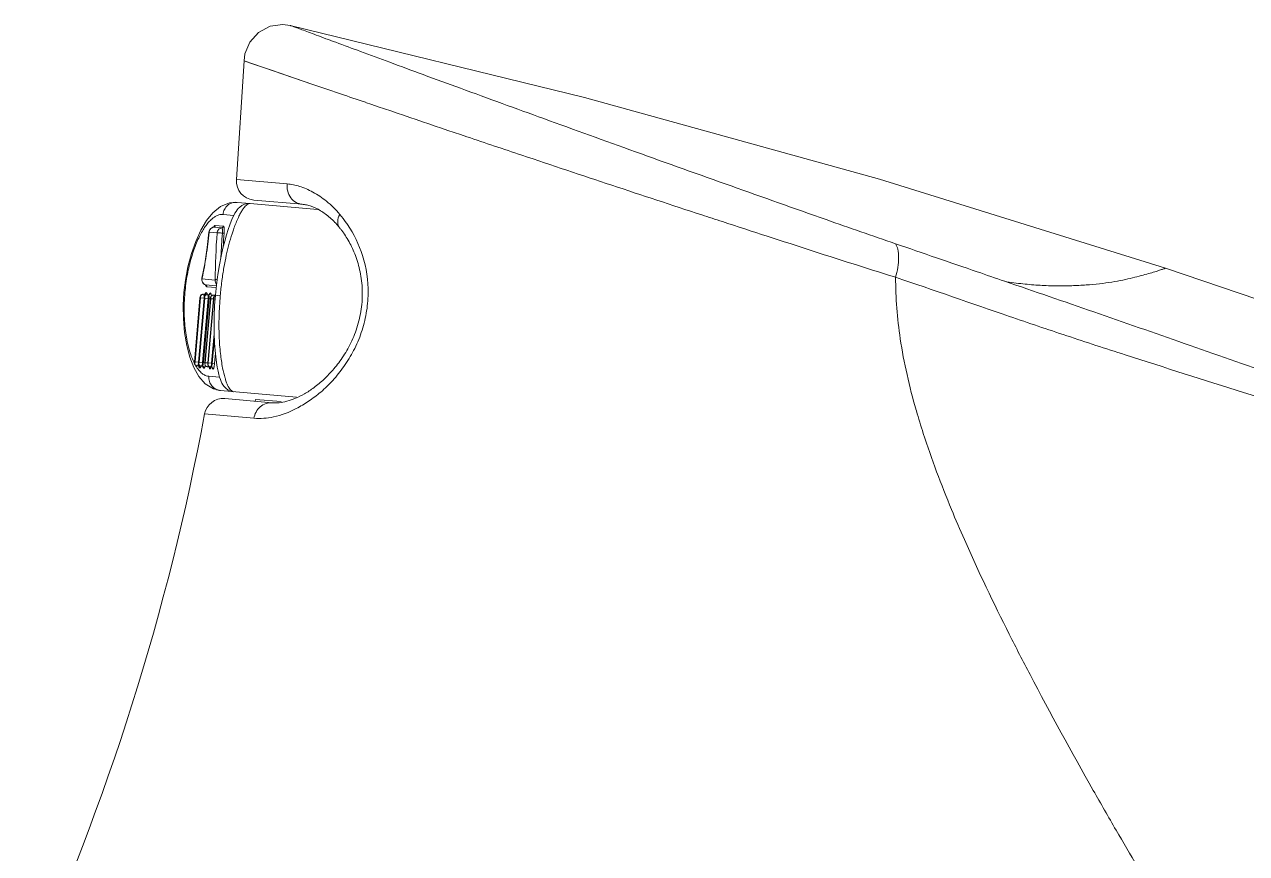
# Model space of a CAD drawing. Header units: millimetres. Extents: x 21205 to 22591, y -3891 to -2911.
# Drawn here: x 21775.7 to 21840.5, y -3169.9 to -3126 of the extents above; entities that cross this region are included whole.
import ezdxf

# ---------------------------------------------------------------- set-up
doc = ezdxf.new("R2010")
doc.units = ezdxf.units.MM
doc.header["$LTSCALE"] = 0.1
doc.layers.get('0').update_dxf_attribs({"lineweight": 13})

msp = doc.modelspace()

# ---------------------------------------------------------------- linework, layer by layer
at = {"color": 7, "linetype": 'Continuous'}
for p, q in [((21787.372, -3127.932), (21786.974, -3134.217)), ((21787.372, -3127.932), (21790.963, -3129.164)), ((21790.963, -3129.164), (21792.068, -3129.542)), ((21789.653, -3134.449), (21786.974, -3134.217)), ((21787.696, -3135.485), (21787.004, -3135.424)), ((21787.705, -3135.486), (21787.698, -3135.485)), ((21791.255, -3135.796), (21787.698, -3135.485)), ((21790.453, -3135.525), (21787.883, -3135.3)), ((21786.83, -3136.112), (21786.262, -3136.062)), ((21785.767, -3136.731), (21785.762, -3136.731)), ((21785.762, -3136.731), (21785.762, -3136.731)), ((21786.193, -3136.768), (21785.767, -3136.731)), ((21785.848, -3136.641), (21786.274, -3136.678)), ((21785.526, -3137.001), (21785.516, -3136.997)), ((21785.948, -3137.038), (21785.526, -3137.001)), ((21786.53, -3136.857), (21786.441, -3137.142)), ((21785.137, -3139.438), (21785.143, -3139.477)), ((21785.143, -3139.477), (21785.847, -3139.539)), ((21785.327, -3139.784), (21785.327, -3139.784)), ((21785.327, -3139.784), (21785.333, -3139.786)), ((21785.333, -3139.786), (21785.905, -3139.836)), ((21785.895, -3139.932), (21785.396, -3139.888)), ((21784.24, -3140.202), (21784.187, -3140.197)), ((21785.039, -3140.472), (21784.742, -3143.859)), ((21785.045, -3140.473), (21784.748, -3143.86)), ((21784.778, -3143.862), (21785.075, -3140.475)), ((21785.257, -3140.491), (21784.961, -3143.878)), ((21785.262, -3140.492), (21784.966, -3143.879)), ((21784.992, -3143.881), (21785.289, -3140.494)), ((21785.045, -3140.473), (21785.039, -3140.472)), ((21785.256, -3140.491), (21785.075, -3140.475)), ((21785.471, -3140.51), (21785.175, -3143.897)), ((21785.221, -3140.287), (21785.269, -3140.292)), ((21785.222, -3143.901), (21785.518, -3140.514)), ((21785.262, -3140.492), (21785.257, -3140.491)), ((21785.591, -3140.52), (21785.289, -3140.494)), ((21785.588, -3140.52), (21785.291, -3143.907)), ((21785.591, -3140.52), (21785.295, -3143.908)), ((21785.316, -3143.909), (21785.612, -3140.522)), ((21785.437, -3140.306), (21785.486, -3140.31)), ((21785.748, -3140.534), (21785.451, -3143.921)), ((21785.75, -3140.534), (21785.454, -3143.921)), ((21785.472, -3143.923), (21785.769, -3140.536)), ((21785.75, -3140.534), (21785.612, -3140.522)), ((21785.765, -3140.335), (21785.813, -3140.339)), ((21785.838, -3140.542), (21785.769, -3140.536)), ((21785.851, -3140.333), (21785.813, -3140.339)), ((21786.112, -3140.365), (21785.853, -3140.343)), ((21785.794, -3142.38), (21785.657, -3143.939)), ((21785.686, -3143.942), (21785.802, -3142.61)), ((21784.742, -3143.859), (21784.748, -3143.86)), ((21784.778, -3143.862), (21784.96, -3143.878)), ((21784.961, -3143.878), (21784.966, -3143.879)), ((21784.992, -3143.881), (21785.295, -3143.908)), ((21785.316, -3143.909), (21785.454, -3143.921)), ((21785.472, -3143.923), (21785.809, -3143.953)), ((21785.857, -3143.409), (21785.809, -3143.953)), ((21784.889, -3144.073), (21784.938, -3144.077)), ((21784.907, -3144.064), (21784.91, -3144.061)), ((21785.106, -3144.092), (21785.154, -3144.096)), ((21785.123, -3144.083), (21785.126, -3144.079)), ((21785.434, -3144.12), (21785.482, -3144.125)), ((21785.593, -3144.134), (21785.64, -3144.139)), ((21785.513, -3144.629), (21786.08, -3144.679)), ((21786.132, -3145.386), (21790.147, -3145.737)), ((21788.861, -3146.026), (21786.352, -3145.807)), ((21786.826, -3145.447), (21786.833, -3145.447)), ((21787.974, -3145.848), (21787.965, -3145.948)), ((21789.33, -3145.967), (21787.974, -3145.848)), ((21822.961, -3146.411), (21822.974, -3146.456)), ((21822.963, -3146.41), (21822.974, -3146.456)), ((21785.281, -3146.62), (21787.894, -3146.849))]:
    msp.add_line(p, q, dxfattribs=at)
for points in [[(21789.819, -3126.061), (21789.422, -3126.011), (21788.757, -3126.107), (21788.143, -3126.431), (21787.678, -3126.945), (21787.421, -3127.561), (21787.372, -3127.932)], [(21836.171, -3138.902), (21821.02, -3134.196), (21805.402, -3129.867), (21789.82, -3126.061)], [(21787.372, -3127.932), (21787.719, -3128.053), (21788.768, -3128.414), (21791.015, -3129.182)], [(21787.004, -3135.424), (21786.599, -3135.453), (21786.132, -3135.646), (21785.725, -3135.974), (21785.384, -3136.39), (21785.079, -3136.897), (21784.813, -3137.486), (21784.586, -3138.135), (21784.402, -3138.827), (21784.266, -3139.541), (21784.187, -3140.197)], [(21787.698, -3135.485), (21787.577, -3135.486), (21787.397, -3135.526), (21787.25, -3135.597), (21787.145, -3135.675), (21787.068, -3135.75), (21787.005, -3135.827), (21786.947, -3135.908), (21786.89, -3136.002), (21786.829, -3136.114), (21786.763, -3136.251), (21786.692, -3136.417), (21786.615, -3136.617), (21786.53, -3136.857)], [(21785.789, -3136.721), (21785.791, -3136.718), (21785.777, -3136.727), (21785.762, -3136.731)], [(21785.516, -3136.997), (21785.42, -3137.818), (21785.288, -3138.674), (21785.137, -3139.438)], [(21786.441, -3137.142), (21786.348, -3137.471), (21786.254, -3137.846), (21786.16, -3138.267), (21786.069, -3138.735), (21785.984, -3139.249), (21785.908, -3139.805), (21785.853, -3140.343)], [(21951.01, -3178.38), (21848.92, -3143.227), (21836.171, -3138.902)], [(21785.327, -3139.784), (21785.342, -3139.793), (21785.35, -3139.8)], [(21784.187, -3140.197), (21784.151, -3140.862), (21784.161, -3141.591), (21784.224, -3142.308), (21784.336, -3142.989), (21784.497, -3143.616), (21784.71, -3144.165), (21784.974, -3144.63), (21785.321, -3145.022), (21785.75, -3145.291), (21786.132, -3145.386)], [(21785.221, -3140.287), (21785.212, -3140.287), (21785.155, -3140.296), (21785.106, -3140.324), (21785.071, -3140.366), (21785.05, -3140.414), (21785.039, -3140.464), (21785.039, -3140.472)], [(21785.437, -3140.306), (21785.427, -3140.306), (21785.371, -3140.315), (21785.324, -3140.343), (21785.29, -3140.383), (21785.269, -3140.429), (21785.258, -3140.479), (21785.257, -3140.491)], [(21785.32, -3140.276), (21785.319, -3140.276), (21785.302, -3140.287), (21785.269, -3140.292)], [(21785.542, -3140.292), (21785.542, -3140.292), (21785.527, -3140.303), (21785.493, -3140.311), (21785.486, -3140.311)], [(21785.765, -3140.335), (21785.754, -3140.334), (21785.699, -3140.344), (21785.655, -3140.369), (21785.622, -3140.406), (21785.602, -3140.448), (21785.59, -3140.497), (21785.588, -3140.52)], [(21785.783, -3140.418), (21785.762, -3140.459), (21785.751, -3140.508), (21785.748, -3140.534)], [(21785.851, -3140.362), (21785.815, -3140.382), (21785.783, -3140.418)], [(21785.853, -3140.343), (21785.814, -3140.878), (21785.792, -3141.439), (21785.786, -3141.961), (21785.795, -3142.438), (21785.814, -3142.87), (21785.842, -3143.255), (21785.876, -3143.595), (21785.915, -3143.891), (21785.956, -3144.143), (21785.997, -3144.354), (21786.039, -3144.531), (21786.08, -3144.677), (21786.12, -3144.798), (21786.16, -3144.901), (21786.203, -3144.992), (21786.254, -3145.079), (21786.317, -3145.167), (21786.408, -3145.262), (21786.539, -3145.356), (21786.708, -3145.425), (21786.826, -3145.447)], [(21784.742, -3143.859), (21784.742, -3143.865), (21784.743, -3143.917), (21784.755, -3143.968), (21784.783, -3144.016), (21784.826, -3144.052), (21784.88, -3144.072), (21784.889, -3144.073)], [(21784.961, -3143.878), (21784.96, -3143.888), (21784.961, -3143.94), (21784.974, -3143.989), (21785, -3144.036), (21785.042, -3144.071), (21785.096, -3144.091), (21785.106, -3144.092)], [(21785.291, -3143.907), (21785.29, -3143.929), (21785.293, -3143.98), (21785.305, -3144.025), (21785.331, -3144.067), (21785.37, -3144.1), (21785.422, -3144.119), (21785.434, -3144.12)], [(21785.451, -3143.921), (21785.45, -3143.945), (21785.452, -3143.995), (21785.465, -3144.04), (21785.491, -3144.082), (21785.53, -3144.114), (21785.581, -3144.133), (21785.592, -3144.134)], [(21784.938, -3144.077), (21784.97, -3144.088), (21784.983, -3144.098)], [(21785.154, -3144.096), (21785.189, -3144.108), (21785.205, -3144.122), (21785.207, -3144.125)], [(21785.482, -3144.125), (21785.487, -3144.125), (21785.523, -3144.139), (21785.541, -3144.157), (21785.544, -3144.162)], [(21785.64, -3144.139), (21785.68, -3144.152), (21785.701, -3144.171), (21785.706, -3144.179)]]:
    msp.add_lwpolyline(points, dxfattribs=at)
for centre, radius, start, end in [((22367.32, -1445.389), 1779.688, 251.200287, 251.383133), ((21787.97, -3134.304), 1, 175, 265), ((21787.503, -3140.228), 6.462, 35.22788, 40.15347), ((21785.814, -3137.027), 0.3, 100.02073, 174.32352), ((21785.816, -3137.004), 0.277, 99.99057, 100.96718), ((21786.181, -3136.897), 0.442, 156.7097, 157.52649), ((21786.167, -3136.892), 0.427, 155.5093, 156.59982), ((21795.066, -3139.754), 8.746, 160.20376, 160.62106), ((21787.757, -3140.042), 6.147, 34.06811, 35.17983), ((22105.148, -2318.298), 866.906, 250.67073, 250.92699), ((21819.562, -3139.652), 33.716, 175.55386, 179.80794), ((21819.035, -3139.626), 32.911, 175.51025, 177.69839), ((21818.961, -3139.62), 32.744, 175.50386, 176.78602), ((21795.916, -3140.049), 9.646, 160.7614, 162.13369), ((21795.26, -3139.823), 8.952, 160.61989, 160.74133), ((21785.43, -3139.503), 0.3, 167.50949, 249.88059), ((21769.039, -3135.931), 16.49, 347.58126, 347.70959), ((21785.427, -3139.528), 0.275, 248.70097, 249.92525), ((21785.788, -3139.679), 0.469, 192.96446, 193.44486), ((21785.762, -3139.685), 0.442, 193.44015, 194.39945), ((21785.716, -3139.696), 0.395, 194.55942, 196.06204), ((21804.38, -3141.962), 18.336, 172.59418, 175.00322), ((21803.781, -3141.891), 17.733, 172.42899, 172.57304), ((21787.195, -3142.668), 2.761, 205.63963, 205.99802), ((21787.087, -3142.721), 2.64, 205.98695, 207.46257), ((21786.685, -3142.945), 2.18, 210.65201, 212.38938), ((21786.614, -3142.991), 2.095, 212.39241, 213.1219), ((21785.474, -3144.22), 0.0957, 61.28298, 85.00519), ((21785.058, -3143.981), 0.589, 343.73861, 344.4025), ((21786.264, -3146.803), 1, 85, 169.46978), ((21786.848, -3145.288), 0.16, 262.60718, 264.88197), ((21657.471, -3122.862), 130, 335.4762, 349.46978)]:
    msp.add_arc(centre, radius, start, end, dxfattribs=at)
for points, knots in [([(21818.205, -3136.338), (21816.522, -3135.748), (21813.152, -3134.556), (21808.165, -3132.774), (21803.389, -3131.049), (21799.645, -3129.686), (21796.927, -3128.69), (21795.163, -3128.04), (21793.618, -3127.47), (21792.32, -3126.99), (21791.399, -3126.647), (21790.804, -3126.426), (21790.456, -3126.297), (21790.203, -3126.202), (21789.974, -3126.12), (21789.921, -3126.096), (21789.806, -3126.058), (21789.819, -3126.061)], [0, 0, 0, 0, 0.177168, 0.355305, 0.526215, 0.681817, 0.751263, 0.813822, 0.868674, 0.914829, 0.951462, 0.966095, 0.97821, 0.987737, 0.994581, 0.998663, 1, 1, 1, 1]), ([(21792.068, -3129.542), (21792.204, -3129.589), (21792.781, -3129.785), (21793.357, -3129.982), (21793.796, -3130.131)], [0, 0, 0, 0, 0.237612, 1, 1, 1, 1]), ([(21799.176, -3131.953), (21800.145, -3132.279), (21804.287, -3133.671), (21808.434, -3135.046), (21811.615, -3136.088)], [0, 0, 0, 0, 0.234036, 1, 1, 1, 1]), ([(21790.453, -3135.525), (21790.342, -3135.515), (21790.108, -3135.443), (21789.826, -3135.189), (21789.662, -3134.836), (21789.642, -3134.575), (21789.653, -3134.451)], [0, 0, 0, 0, 0.227122, 0.48123, 0.747197, 1, 1, 1, 1]), ([(21792.442, -3136.061), (21792.233, -3135.805), (21791.786, -3135.367), (21791.06, -3134.872), (21790.349, -3134.566), (21789.876, -3134.47), (21789.653, -3134.447)], [0, 0, 0, 0, 0.300421, 0.564677, 0.796045, 1, 1, 1, 1]), ([(21787.004, -3135.424), (21786.915, -3135.417), (21786.732, -3135.438), (21786.492, -3135.574), (21786.321, -3135.792), (21786.27, -3135.971), (21786.262, -3136.062)], [0, 0, 0, 0, 0.247264, 0.496174, 0.74733, 1, 1, 1, 1]), ([(21786.836, -3136.792), (21786.907, -3136.598), (21787.014, -3136.328), (21787.174, -3136.008), (21787.281, -3135.829), (21787.38, -3135.691), (21787.473, -3135.591), (21787.558, -3135.525), (21787.615, -3135.499), (21787.641, -3135.492)], [0, 0, 0, 0, 0.396604, 0.554742, 0.687029, 0.795076, 0.881146, 0.948201, 1, 1, 1, 1]), ([(21787.641, -3135.492), (21787.647, -3135.49), (21787.668, -3135.486), (21787.689, -3135.484), (21787.705, -3135.486)], [0, 0, 0, 0, 0.269045, 1, 1, 1, 1]), ([(21790.453, -3135.525), (21790.492, -3135.529), (21790.568, -3135.538), (21790.725, -3135.566), (21791.005, -3135.644), (21791.34, -3135.802), (21791.676, -3136.026), (21791.93, -3136.231), (21792.141, -3136.434), (21792.308, -3136.617), (21792.393, -3136.718), (21792.433, -3136.768)], [0, 0, 0, 0, 0.0625, 0.125, 0.25, 0.5, 0.625, 0.75, 0.875, 0.9375, 1, 1, 1, 1]), ([(21786.262, -3136.062), (21786.186, -3136.056), (21786.062, -3136.072), (21785.899, -3136.138), (21785.763, -3136.224), (21785.617, -3136.343), (21785.465, -3136.502), (21785.312, -3136.706), (21785.155, -3136.951), (21785, -3137.241), (21784.851, -3137.574), (21784.711, -3137.946), (21784.534, -3138.5), (21784.354, -3139.253), (21784.269, -3139.879), (21784.24, -3140.202)], [0, 0, 0, 0, 0.046796, 0.074875, 0.107565, 0.145498, 0.189988, 0.242159, 0.30168, 0.368875, 0.44374, 0.525393, 0.612841, 0.801093, 1, 1, 1, 1]), ([(21792.433, -3136.768), (21792.4, -3136.726), (21792.346, -3136.624), (21792.314, -3136.375), (21792.379, -3136.181), (21792.442, -3136.061)], [0, 0, 0, 0, 0.215069, 0.453367, 1, 1, 1, 1]), ([(21785.526, -3137.001), (21785.53, -3136.953), (21785.562, -3136.857), (21785.635, -3136.787), (21785.677, -3136.763)], [0, 0, 0, 0, 0.50351, 1, 1, 1, 1]), ([(21785.779, -3136.715), (21785.784, -3136.703), (21785.794, -3136.684), (21785.814, -3136.655), (21785.835, -3136.64), (21785.848, -3136.641)], [0, 0, 0, 0, 0.352155, 0.632584, 1, 1, 1, 1]), ([(21785.807, -3136.714), (21785.818, -3136.706), (21785.838, -3136.684), (21785.847, -3136.655), (21785.848, -3136.641)], [0, 0, 0, 0, 0.497196, 1, 1, 1, 1]), ([(21785.948, -3137.038), (21785.951, -3137.006), (21785.967, -3136.941), (21786.021, -3136.857), (21786.099, -3136.796), (21786.161, -3136.774), (21786.193, -3136.768)], [0, 0, 0, 0, 0.252005, 0.502968, 0.752275, 1, 1, 1, 1]), ([(21786.193, -3136.768), (21786.214, -3136.765), (21786.254, -3136.742), (21786.272, -3136.7), (21786.274, -3136.678)], [0, 0, 0, 0, 0.496949, 1, 1, 1, 1]), ([(21786.225, -3137.05), (21786.228, -3137.014), (21786.231, -3136.948), (21786.228, -3136.87), (21786.221, -3136.82), (21786.214, -3136.793), (21786.206, -3136.776), (21786.197, -3136.769), (21786.193, -3136.768)], [0, 0, 0, 0, 0.367722, 0.678846, 0.800056, 0.893446, 0.958173, 1, 1, 1, 1]), ([(21786.274, -3136.678), (21786.286, -3136.679), (21786.3, -3136.702), (21786.309, -3136.733), (21786.313, -3136.757), (21786.315, -3136.769)], [0, 0, 0, 0, 0.333805, 0.624212, 1, 1, 1, 1]), ([(21786.315, -3136.769), (21786.316, -3136.773), (21786.318, -3136.789), (21786.32, -3136.805), (21786.321, -3136.817)], [0, 0, 0, 0, 0.233979, 1, 1, 1, 1]), ([(21786.321, -3136.817), (21786.322, -3136.835), (21786.326, -3136.913), (21786.323, -3136.992), (21786.318, -3137.053)], [0, 0, 0, 0, 0.222819, 1, 1, 1, 1]), ([(21792.849, -3136.599), (21793.19, -3137.102), (21793.757, -3138.273), (21794.01, -3139.92), (21793.868, -3141.297), (21793.61, -3142.315), (21793.208, -3143.264), (21792.677, -3144.101), (21792.099, -3144.844), (21791.466, -3145.461), (21790.809, -3145.946), (21789.995, -3146.44), (21789.025, -3146.813), (21788.239, -3146.876), (21787.894, -3146.849)], [0, 0, 0, 0, 0.133027, 0.280909, 0.357988, 0.434942, 0.510228, 0.582512, 0.651509, 0.715931, 0.775332, 0.830086, 0.924132, 1, 1, 1, 1]), ([(21788.861, -3146.026), (21788.921, -3146.032), (21789.039, -3146.036), (21789.295, -3146.023), (21789.64, -3145.96), (21790.088, -3145.807), (21790.566, -3145.571), (21791.08, -3145.236), (21791.606, -3144.801), (21792.136, -3144.251), (21792.562, -3143.686), (21792.87, -3143.173), (21793.086, -3142.749), (21793.272, -3142.301), (21793.427, -3141.824), (21793.543, -3141.327), (21793.615, -3140.825), (21793.643, -3140.311), (21793.621, -3139.65), (21793.514, -3139.012), (21793.348, -3138.443), (21793.196, -3138.042), (21793.024, -3137.673), (21792.838, -3137.339), (21792.674, -3137.087), (21792.538, -3136.9), (21792.469, -3136.812), (21792.433, -3136.768)], [0, 0, 0, 0, 0.03125, 0.0625, 0.125, 0.1875, 0.25, 0.3125, 0.375, 0.4375, 0.5, 0.53125, 0.5625, 0.59375, 0.625, 0.65625, 0.6875, 0.71875, 0.75, 0.8125, 0.84375, 0.875, 0.90625, 0.9375, 0.96875, 0.984375, 1, 1, 1, 1]), ([(21812.701, -3136.443), (21813.489, -3136.701), (21816.543, -3137.695), (21819.601, -3138.678), (21821.876, -3139.388)], [0, 0, 0, 0, 0.258046, 1, 1, 1, 1]), ([(21785.151, -3139.441), (21785.237, -3139.048), (21785.383, -3138.237), (21785.484, -3137.42), (21785.526, -3137.001)], [0, 0, 0, 0, 0.489442, 1, 1, 1, 1]), ([(21786.225, -3137.05), (21786.193, -3137.047), (21786.132, -3137.043), (21786.051, -3137.038), (21785.991, -3137.037), (21785.959, -3137.037), (21785.948, -3137.038)], [0, 0, 0, 0, 0.348446, 0.660083, 0.883824, 1, 1, 1, 1]), ([(21786.202, -3139.555), (21786.233, -3139.325), (21786.301, -3138.877), (21786.461, -3138.05), (21786.616, -3137.459), (21786.735, -3137.089)], [0, 0, 0, 0, 0.275944, 0.538089, 1, 1, 1, 1]), ([(21786.225, -3137.05), (21786.245, -3137.051), (21786.273, -3137.053), (21786.303, -3137.054), (21786.314, -3137.054), (21786.318, -3137.053)], [0, 0, 0, 0, 0.648865, 0.877352, 1, 1, 1, 1]), ([(21827.652, -3139.597), (21827.169, -3139.431), (21825.241, -3138.769), (21823.313, -3138.107), (21821.867, -3137.613)], [0, 0, 0, 0, 0.250694, 1, 1, 1, 1]), ([(21821.876, -3139.388), (21821.973, -3139.047), (21822.063, -3138.548), (21822.014, -3137.943), (21821.927, -3137.701), (21821.867, -3137.614)], [0, 0, 0, 0, 0.586065, 0.823927, 1, 1, 1, 1]), ([(21821.876, -3139.388), (21821.873, -3140.475), (21822.066, -3142.853), (21822.605, -3145.173), (21822.961, -3146.411)], [0, 0, 0, 0, 0.457872, 1, 1, 1, 1]), ([(21821.877, -3139.387), (21823.888, -3140.066), (21826.9, -3141.123), (21830.949, -3142.493), (21835.085, -3143.837), (21840.335, -3145.494), (21844.555, -3146.819), (21846.679, -3147.489)], [0, 0, 0, 0, 0.244041, 0.367047, 0.491426, 0.743967, 1, 1, 1, 1]), ([(21827.651, -3139.597), (21827.971, -3139.662), (21828.599, -3139.742), (21829.515, -3139.818), (21830.377, -3139.853), (21831.189, -3139.839), (21831.951, -3139.798), (21832.661, -3139.736), (21833.311, -3139.65), (21833.893, -3139.54), (21834.409, -3139.422), (21834.863, -3139.306), (21835.254, -3139.201), (21835.578, -3139.106), (21835.804, -3139.034), (21835.947, -3138.986), (21836.028, -3138.957), (21836.086, -3138.935), (21836.138, -3138.918), (21836.15, -3138.909), (21836.174, -3138.903), (21836.172, -3138.902)], [0, 0, 0, 0, 0.113425, 0.219097, 0.319188, 0.412711, 0.501007, 0.583957, 0.660111, 0.728471, 0.789582, 0.843799, 0.890986, 0.930278, 0.960995, 0.973051, 0.982866, 0.990446, 0.995813, 0.99899, 1, 1, 1, 1]), ([(21785.25, -3139.738), (21785.213, -3139.708), (21785.153, -3139.626), (21785.139, -3139.526), (21785.143, -3139.477)], [0, 0, 0, 0, 0.495959, 1, 1, 1, 1]), ([(21785.396, -3139.888), (21785.383, -3139.887), (21785.363, -3139.869), (21785.347, -3139.838), (21785.34, -3139.817), (21785.337, -3139.805)], [0, 0, 0, 0, 0.377317, 0.65487, 1, 1, 1, 1]), ([(21785.396, -3139.888), (21785.398, -3139.871), (21785.391, -3139.834), (21785.367, -3139.805), (21785.352, -3139.796)], [0, 0, 0, 0, 0.504483, 1, 1, 1, 1]), ([(21785.913, -3139.755), (21785.888, -3139.726), (21785.852, -3139.656), (21785.844, -3139.577), (21785.847, -3139.539)], [0, 0, 0, 0, 0.49877, 1, 1, 1, 1]), ([(21785.847, -3139.539), (21785.855, -3139.524), (21785.888, -3139.493), (21785.928, -3139.476), (21785.953, -3139.468)], [0, 0, 0, 0, 0.400596, 1, 1, 1, 1]), ([(21846.875, -3146.3), (21843.639, -3145.161), (21838.808, -3143.464), (21832.402, -3141.226), (21829.227, -3140.138), (21827.651, -3139.597)], [0, 0, 0, 0, 0.505468, 0.754482, 1, 1, 1, 1]), ([(21784.707, -3143.862), (21784.659, -3143.763), (21784.569, -3143.544), (21784.409, -3143.035), (21784.297, -3142.454), (21784.228, -3141.818), (21784.201, -3141.295), (21784.203, -3140.752), (21784.223, -3140.386), (21784.24, -3140.202)], [0, 0, 0, 0, 0.088544, 0.190343, 0.429334, 0.563428, 0.704668, 0.851024, 1, 1, 1, 1]), ([(21785.064, -3140.424), (21785.062, -3140.424), (21785.056, -3140.428), (21785.049, -3140.445), (21785.046, -3140.461), (21785.045, -3140.473)], [0, 0, 0, 0, 0.120996, 0.33796, 1, 1, 1, 1]), ([(21785.221, -3140.287), (21785.203, -3140.286), (21785.164, -3140.29), (21785.112, -3140.319), (21785.076, -3140.367), (21785.066, -3140.406), (21785.064, -3140.424)], [0, 0, 0, 0, 0.235533, 0.493336, 0.755353, 1, 1, 1, 1]), ([(21785.07, -3140.428), (21785.069, -3140.428), (21785.068, -3140.426), (21785.066, -3140.424), (21785.064, -3140.424)], [0, 0, 0, 0, 0.310521, 1, 1, 1, 1]), ([(21785.075, -3140.475), (21785.075, -3140.466), (21785.075, -3140.45), (21785.073, -3140.434), (21785.07, -3140.428)], [0, 0, 0, 0, 0.592663, 1, 1, 1, 1]), ([(21785.236, -3140.299), (21785.235, -3140.297), (21785.231, -3140.292), (21785.225, -3140.288), (21785.221, -3140.287)], [0, 0, 0, 0, 0.301703, 1, 1, 1, 1]), ([(21785.256, -3140.491), (21785.26, -3140.452), (21785.261, -3140.397), (21785.251, -3140.332), (21785.242, -3140.307), (21785.236, -3140.299)], [0, 0, 0, 0, 0.60503, 0.838061, 1, 1, 1, 1]), ([(21785.262, -3140.492), (21785.262, -3140.49), (21785.263, -3140.481), (21785.265, -3140.473), (21785.266, -3140.467)], [0, 0, 0, 0, 0.25958, 1, 1, 1, 1]), ([(21785.266, -3140.467), (21785.266, -3140.465), (21785.268, -3140.459), (21785.27, -3140.454), (21785.272, -3140.45)], [0, 0, 0, 0, 0.29161, 1, 1, 1, 1]), ([(21785.269, -3140.292), (21785.281, -3140.293), (21785.306, -3140.29), (21785.341, -3140.27), (21785.365, -3140.238), (21785.372, -3140.213), (21785.373, -3140.2)], [0, 0, 0, 0, 0.235541, 0.493342, 0.755354, 1, 1, 1, 1]), ([(21785.269, -3140.292), (21785.27, -3140.292), (21785.277, -3140.293), (21785.283, -3140.299), (21785.286, -3140.303)], [0, 0, 0, 0, 0.225598, 1, 1, 1, 1]), ([(21785.272, -3140.45), (21785.273, -3140.449), (21785.275, -3140.446), (21785.278, -3140.443), (21785.28, -3140.443)], [0, 0, 0, 0, 0.344238, 1, 1, 1, 1]), ([(21785.28, -3140.443), (21785.281, -3140.424), (21785.292, -3140.386), (21785.328, -3140.338), (21785.38, -3140.309), (21785.419, -3140.305), (21785.437, -3140.306)], [0, 0, 0, 0, 0.24384, 0.505475, 0.763648, 1, 1, 1, 1]), ([(21785.286, -3140.45), (21785.285, -3140.449), (21785.284, -3140.446), (21785.282, -3140.443), (21785.28, -3140.443)], [0, 0, 0, 0, 0.341308, 1, 1, 1, 1]), ([(21785.286, -3140.303), (21785.291, -3140.31), (21785.3, -3140.33), (21785.304, -3140.351), (21785.306, -3140.363)], [0, 0, 0, 0, 0.426636, 1, 1, 1, 1]), ([(21785.289, -3140.494), (21785.289, -3140.486), (21785.29, -3140.471), (21785.288, -3140.456), (21785.286, -3140.45)], [0, 0, 0, 0, 0.575735, 1, 1, 1, 1]), ([(21785.305, -3140.282), (21785.309, -3140.27), (21785.319, -3140.248), (21785.336, -3140.222), (21785.353, -3140.204), (21785.367, -3140.2), (21785.373, -3140.2)], [0, 0, 0, 0, 0.353813, 0.634393, 0.841891, 1, 1, 1, 1]), ([(21785.373, -3140.2), (21785.379, -3140.201), (21785.393, -3140.209), (21785.407, -3140.231), (21785.419, -3140.264), (21785.424, -3140.289), (21785.427, -3140.304)], [0, 0, 0, 0, 0.153702, 0.359817, 0.642211, 1, 1, 1, 1]), ([(21785.452, -3140.318), (21785.451, -3140.316), (21785.448, -3140.311), (21785.442, -3140.307), (21785.437, -3140.306)], [0, 0, 0, 0, 0.307305, 1, 1, 1, 1]), ([(21785.471, -3140.51), (21785.473, -3140.488), (21785.475, -3140.447), (21785.473, -3140.392), (21785.466, -3140.35), (21785.458, -3140.326), (21785.452, -3140.318)], [0, 0, 0, 0, 0.339839, 0.623942, 0.845668, 1, 1, 1, 1]), ([(21785.486, -3140.311), (21785.498, -3140.312), (21785.524, -3140.309), (21785.558, -3140.289), (21785.583, -3140.257), (21785.59, -3140.232), (21785.591, -3140.219)], [0, 0, 0, 0, 0.236508, 0.494696, 0.756247, 1, 1, 1, 1]), ([(21785.486, -3140.31), (21785.487, -3140.311), (21785.493, -3140.312), (21785.498, -3140.318), (21785.5, -3140.322)], [0, 0, 0, 0, 0.217505, 1, 1, 1, 1]), ([(21785.5, -3140.322), (21785.506, -3140.331), (21785.514, -3140.356), (21785.52, -3140.399), (21785.522, -3140.454), (21785.52, -3140.493), (21785.518, -3140.514)], [0, 0, 0, 0, 0.162392, 0.39232, 0.676729, 1, 1, 1, 1]), ([(21785.529, -3140.298), (21785.533, -3140.286), (21785.542, -3140.266), (21785.559, -3140.236), (21785.578, -3140.219), (21785.591, -3140.219)], [0, 0, 0, 0, 0.36368, 0.649371, 1, 1, 1, 1]), ([(21785.591, -3140.219), (21785.598, -3140.22), (21785.61, -3140.23), (21785.619, -3140.247), (21785.63, -3140.275), (21785.639, -3140.32), (21785.643, -3140.359), (21785.644, -3140.382)], [0, 0, 0, 0, 0.129527, 0.220592, 0.334372, 0.62859, 1, 1, 1, 1]), ([(21785.606, -3140.472), (21785.604, -3140.471), (21785.6, -3140.477), (21785.597, -3140.487), (21785.593, -3140.502), (21785.592, -3140.514), (21785.591, -3140.52)], [0, 0, 0, 0, 0.106252, 0.321419, 0.633179, 1, 1, 1, 1]), ([(21785.765, -3140.335), (21785.747, -3140.333), (21785.708, -3140.337), (21785.655, -3140.367), (21785.618, -3140.414), (21785.608, -3140.453), (21785.606, -3140.472)], [0, 0, 0, 0, 0.237578, 0.496307, 0.757372, 1, 1, 1, 1]), ([(21785.611, -3140.479), (21785.611, -3140.478), (21785.61, -3140.475), (21785.608, -3140.472), (21785.606, -3140.472)], [0, 0, 0, 0, 0.353935, 1, 1, 1, 1]), ([(21785.612, -3140.522), (21785.613, -3140.514), (21785.614, -3140.499), (21785.613, -3140.485), (21785.611, -3140.479)], [0, 0, 0, 0, 0.575665, 1, 1, 1, 1]), ([(21785.764, -3140.485), (21785.762, -3140.485), (21785.758, -3140.491), (21785.755, -3140.501), (21785.752, -3140.516), (21785.751, -3140.528), (21785.75, -3140.534)], [0, 0, 0, 0, 0.101096, 0.317599, 0.631807, 1, 1, 1, 1]), ([(21785.764, -3140.485), (21785.764, -3140.481), (21785.767, -3140.462), (21785.773, -3140.443), (21785.78, -3140.43)], [0, 0, 0, 0, 0.239481, 1, 1, 1, 1]), ([(21785.768, -3140.492), (21785.768, -3140.491), (21785.767, -3140.489), (21785.766, -3140.486), (21785.764, -3140.485)], [0, 0, 0, 0, 0.370432, 1, 1, 1, 1]), ([(21785.779, -3140.346), (21785.778, -3140.344), (21785.775, -3140.34), (21785.77, -3140.335), (21785.765, -3140.335)], [0, 0, 0, 0, 0.307177, 1, 1, 1, 1]), ([(21785.769, -3140.536), (21785.769, -3140.528), (21785.77, -3140.513), (21785.769, -3140.498), (21785.768, -3140.492)], [0, 0, 0, 0, 0.575421, 1, 1, 1, 1]), ([(21785.796, -3140.403), (21785.794, -3140.391), (21785.791, -3140.372), (21785.784, -3140.353), (21785.779, -3140.346)], [0, 0, 0, 0, 0.583111, 1, 1, 1, 1]), ([(21785.78, -3140.43), (21785.787, -3140.415), (21785.807, -3140.388), (21785.835, -3140.369), (21785.85, -3140.362)], [0, 0, 0, 0, 0.499012, 1, 1, 1, 1]), ([(21785.813, -3140.339), (21785.816, -3140.339), (21785.829, -3140.34), (21785.842, -3140.338), (21785.851, -3140.335)], [0, 0, 0, 0, 0.239172, 1, 1, 1, 1]), ([(21785.813, -3140.339), (21785.818, -3140.34), (21785.826, -3140.353), (21785.829, -3140.364), (21785.83, -3140.373)], [0, 0, 0, 0, 0.347756, 1, 1, 1, 1]), ([(21786.113, -3140.365), (21786.081, -3140.731), (21786.04, -3141.443), (21786.043, -3142.466), (21786.107, -3143.378), (21786.189, -3143.938), (21786.238, -3144.191)], [0, 0, 0, 0, 0.286657, 0.557577, 0.79893, 1, 1, 1, 1]), ([(21784.748, -3143.86), (21784.748, -3143.863), (21784.747, -3143.875), (21784.748, -3143.887), (21784.75, -3143.895)], [0, 0, 0, 0, 0.27759, 1, 1, 1, 1]), ([(21784.75, -3143.895), (21784.75, -3143.896), (21784.751, -3143.9), (21784.752, -3143.904), (21784.754, -3143.907)], [0, 0, 0, 0, 0.29198, 1, 1, 1, 1]), ([(21784.754, -3143.907), (21784.754, -3143.907), (21784.755, -3143.909), (21784.757, -3143.911), (21784.759, -3143.911)], [0, 0, 0, 0, 0.310454, 1, 1, 1, 1]), ([(21784.759, -3143.911), (21784.757, -3143.929), (21784.761, -3143.969), (21784.788, -3144.022), (21784.834, -3144.06), (21784.871, -3144.071), (21784.889, -3144.073)], [0, 0, 0, 0, 0.244599, 0.50657, 0.764383, 1, 1, 1, 1]), ([(21784.765, -3143.907), (21784.765, -3143.908), (21784.763, -3143.91), (21784.761, -3143.911), (21784.759, -3143.911)], [0, 0, 0, 0, 0.309946, 1, 1, 1, 1]), ([(21784.778, -3143.862), (21784.777, -3143.872), (21784.775, -3143.887), (21784.77, -3143.902), (21784.765, -3143.907)], [0, 0, 0, 0, 0.588911, 1, 1, 1, 1]), ([(21784.91, -3144.061), (21784.917, -3144.052), (21784.929, -3144.029), (21784.948, -3143.969), (21784.957, -3143.916), (21784.96, -3143.878)], [0, 0, 0, 0, 0.16986, 0.40492, 1, 1, 1, 1]), ([(21784.966, -3143.879), (21784.966, -3143.881), (21784.965, -3143.889), (21784.965, -3143.898), (21784.965, -3143.904)], [0, 0, 0, 0, 0.259721, 1, 1, 1, 1]), ([(21784.965, -3143.904), (21784.966, -3143.906), (21784.966, -3143.912), (21784.967, -3143.918), (21784.969, -3143.922)], [0, 0, 0, 0, 0.294171, 1, 1, 1, 1]), ([(21784.969, -3143.922), (21784.969, -3143.924), (21784.97, -3143.926), (21784.973, -3143.93), (21784.975, -3143.93)], [0, 0, 0, 0, 0.341087, 1, 1, 1, 1]), ([(21785.106, -3144.092), (21785.088, -3144.09), (21785.05, -3144.079), (21785.004, -3144.041), (21784.977, -3143.988), (21784.973, -3143.948), (21784.975, -3143.93)], [0, 0, 0, 0, 0.236437, 0.494618, 0.756207, 1, 1, 1, 1]), ([(21784.975, -3143.93), (21784.977, -3143.93), (21784.982, -3143.925), (21784.988, -3143.909), (21784.991, -3143.893), (21784.992, -3143.881)], [0, 0, 0, 0, 0.115827, 0.329431, 1, 1, 1, 1]), ([(21785.126, -3144.079), (21785.132, -3144.071), (21785.144, -3144.049), (21785.164, -3143.989), (21785.172, -3143.936), (21785.175, -3143.897)], [0, 0, 0, 0, 0.16179, 0.385718, 1, 1, 1, 1]), ([(21785.222, -3143.901), (21785.219, -3143.932), (21785.211, -3143.986), (21785.197, -3144.039), (21785.187, -3144.06)], [0, 0, 0, 0, 0.562119, 1, 1, 1, 1]), ([(21785.295, -3143.908), (21785.294, -3143.914), (21785.294, -3143.926), (21785.294, -3143.942), (21785.296, -3143.952), (21785.299, -3143.958), (21785.301, -3143.958)], [0, 0, 0, 0, 0.367129, 0.678923, 0.893784, 1, 1, 1, 1]), ([(21785.301, -3143.958), (21785.299, -3143.977), (21785.303, -3144.017), (21785.331, -3144.07), (21785.378, -3144.108), (21785.416, -3144.119), (21785.434, -3144.12)], [0, 0, 0, 0, 0.242581, 0.503599, 0.762335, 1, 1, 1, 1]), ([(21785.301, -3143.958), (21785.303, -3143.958), (21785.307, -3143.953), (21785.31, -3143.943), (21785.314, -3143.927), (21785.316, -3143.916), (21785.316, -3143.909)], [0, 0, 0, 0, 0.106026, 0.321397, 0.633458, 1, 1, 1, 1]), ([(21785.454, -3143.921), (21785.453, -3143.928), (21785.453, -3143.939), (21785.453, -3143.956), (21785.454, -3143.965), (21785.457, -3143.972), (21785.459, -3143.972)], [0, 0, 0, 0, 0.368466, 0.68266, 0.898898, 1, 1, 1, 1]), ([(21785.459, -3143.972), (21785.461, -3143.972), (21785.464, -3143.966), (21785.467, -3143.957), (21785.47, -3143.941), (21785.472, -3143.929), (21785.472, -3143.923)], [0, 0, 0, 0, 0.100896, 0.317626, 0.632109, 1, 1, 1, 1]), ([(21785.657, -3143.939), (21785.656, -3143.96), (21785.651, -3143.999), (21785.64, -3144.052), (21785.626, -3144.094), (21785.615, -3144.118), (21785.608, -3144.126)], [0, 0, 0, 0, 0.317563, 0.604972, 0.837958, 1, 1, 1, 1]), ([(21785.64, -3144.139), (21785.642, -3144.139), (21785.648, -3144.134), (21785.657, -3144.115), (21785.668, -3144.075), (21785.678, -3144.014), (21785.684, -3143.967), (21785.686, -3143.942)], [0, 0, 0, 0, 0.033875, 0.095934, 0.311902, 0.627305, 1, 1, 1, 1]), ([(21785.809, -3143.953), (21785.806, -3143.991), (21785.799, -3144.046), (21785.787, -3144.116), (21785.776, -3144.16), (21785.766, -3144.197), (21785.754, -3144.223), (21785.744, -3144.241), (21785.733, -3144.247), (21785.729, -3144.247)], [0, 0, 0, 0, 0.368742, 0.535688, 0.682512, 0.804404, 0.897623, 0.96054, 1, 1, 1, 1]), ([(21785.513, -3144.629), (21785.461, -3144.624), (21785.349, -3144.598), (21785.182, -3144.506), (21785.012, -3144.349), (21784.91, -3144.214), (21784.859, -3144.135)], [0, 0, 0, 0, 0.184696, 0.401495, 0.668071, 1, 1, 1, 1]), ([(21784.889, -3144.073), (21784.891, -3144.073), (21784.897, -3144.072), (21784.903, -3144.068), (21784.907, -3144.064)], [0, 0, 0, 0, 0.215004, 1, 1, 1, 1]), ([(21784.975, -3144.042), (21784.97, -3144.051), (21784.962, -3144.067), (21784.945, -3144.078), (21784.938, -3144.077)], [0, 0, 0, 0, 0.606535, 1, 1, 1, 1]), ([(21785.024, -3144.185), (21785.026, -3144.173), (21785.023, -3144.146), (21785.005, -3144.111), (21784.974, -3144.085), (21784.95, -3144.078), (21784.938, -3144.077)], [0, 0, 0, 0, 0.244654, 0.506674, 0.764474, 1, 1, 1, 1]), ([(21784.979, -3144.123), (21784.978, -3144.12), (21784.975, -3144.11), (21784.973, -3144.1), (21784.971, -3144.092)], [0, 0, 0, 0, 0.236065, 1, 1, 1, 1]), ([(21784.987, -3144.013), (21784.986, -3144.016), (21784.983, -3144.025), (21784.978, -3144.035), (21784.975, -3144.042)], [0, 0, 0, 0, 0.26797, 1, 1, 1, 1]), ([(21785.024, -3144.185), (21785.014, -3144.184), (21784.999, -3144.171), (21784.987, -3144.147), (21784.981, -3144.131), (21784.979, -3144.123)], [0, 0, 0, 0, 0.380893, 0.656303, 1, 1, 1, 1]), ([(21785.079, -3144.132), (21785.075, -3144.14), (21785.063, -3144.162), (21785.041, -3144.185), (21785.024, -3144.185)], [0, 0, 0, 0, 0.349493, 1, 1, 1, 1]), ([(21785.095, -3144.092), (21785.094, -3144.096), (21785.089, -3144.109), (21785.084, -3144.123), (21785.079, -3144.132)], [0, 0, 0, 0, 0.267984, 1, 1, 1, 1]), ([(21785.106, -3144.092), (21785.108, -3144.092), (21785.114, -3144.091), (21785.12, -3144.087), (21785.123, -3144.083)], [0, 0, 0, 0, 0.208708, 1, 1, 1, 1]), ([(21785.187, -3144.06), (21785.185, -3144.066), (21785.18, -3144.075), (21785.171, -3144.089), (21785.161, -3144.097), (21785.154, -3144.096)], [0, 0, 0, 0, 0.346027, 0.624929, 1, 1, 1, 1]), ([(21785.242, -3144.204), (21785.243, -3144.192), (21785.241, -3144.165), (21785.222, -3144.13), (21785.191, -3144.104), (21785.166, -3144.097), (21785.154, -3144.096)], [0, 0, 0, 0, 0.24384, 0.505475, 0.763648, 1, 1, 1, 1]), ([(21785.201, -3144.142), (21785.2, -3144.14), (21785.198, -3144.131), (21785.196, -3144.123), (21785.195, -3144.116)], [0, 0, 0, 0, 0.237411, 1, 1, 1, 1]), ([(21785.242, -3144.204), (21785.233, -3144.203), (21785.219, -3144.189), (21785.208, -3144.166), (21785.203, -3144.151), (21785.201, -3144.142)], [0, 0, 0, 0, 0.369228, 0.647817, 1, 1, 1, 1]), ([(21785.322, -3144.054), (21785.317, -3144.075), (21785.307, -3144.113), (21785.29, -3144.157), (21785.275, -3144.182), (21785.263, -3144.197), (21785.25, -3144.204), (21785.242, -3144.204)], [0, 0, 0, 0, 0.371339, 0.665444, 0.779315, 0.870427, 1, 1, 1, 1]), ([(21785.45, -3144.112), (21785.449, -3144.113), (21785.444, -3144.118), (21785.438, -3144.121), (21785.434, -3144.12)], [0, 0, 0, 0, 0.309102, 1, 1, 1, 1]), ([(21785.476, -3144.059), (21785.472, -3144.07), (21785.465, -3144.088), (21785.455, -3144.106), (21785.45, -3144.112)], [0, 0, 0, 0, 0.57972, 1, 1, 1, 1]), ([(21785.592, -3144.134), (21785.574, -3144.133), (21785.536, -3144.122), (21785.489, -3144.084), (21785.461, -3144.03), (21785.457, -3143.991), (21785.459, -3143.972)], [0, 0, 0, 0, 0.238251, 0.497255, 0.758, 1, 1, 1, 1]), ([(21785.505, -3144.094), (21785.502, -3144.102), (21785.497, -3144.114), (21785.487, -3144.125), (21785.482, -3144.125)], [0, 0, 0, 0, 0.652229, 1, 1, 1, 1]), ([(21785.571, -3144.233), (21785.561, -3144.231), (21785.549, -3144.212), (21785.54, -3144.185), (21785.536, -3144.165), (21785.535, -3144.154)], [0, 0, 0, 0, 0.334457, 0.624321, 1, 1, 1, 1]), ([(21785.571, -3144.233), (21785.572, -3144.221), (21785.569, -3144.195), (21785.558, -3144.171), (21785.549, -3144.161)], [0, 0, 0, 0, 0.481643, 1, 1, 1, 1]), ([(21785.623, -3144.146), (21785.62, -3144.159), (21785.612, -3144.182), (21785.599, -3144.212), (21785.582, -3144.233), (21785.571, -3144.233)], [0, 0, 0, 0, 0.380479, 0.673979, 1, 1, 1, 1]), ([(21785.608, -3144.126), (21785.607, -3144.127), (21785.603, -3144.131), (21785.597, -3144.135), (21785.593, -3144.134)], [0, 0, 0, 0, 0.311302, 1, 1, 1, 1]), ([(21785.729, -3144.247), (21785.732, -3144.221), (21785.716, -3144.167), (21785.665, -3144.141), (21785.64, -3144.139)], [0, 0, 0, 0, 0.503054, 1, 1, 1, 1]), ([(21785.729, -3144.247), (21785.72, -3144.245), (21785.711, -3144.227), (21785.704, -3144.201), (21785.7, -3144.182), (21785.699, -3144.172)], [0, 0, 0, 0, 0.323927, 0.616736, 1, 1, 1, 1]), ([(21786.238, -3144.191), (21786.273, -3144.368), (21786.33, -3144.615), (21786.428, -3144.913), (21786.496, -3145.083), (21786.566, -3145.217), (21786.648, -3145.338), (21786.721, -3145.407), (21786.773, -3145.431)], [0, 0, 0, 0, 0.392866, 0.549786, 0.681484, 0.789842, 0.877238, 1, 1, 1, 1]), ([(21785.513, -3144.629), (21785.505, -3144.72), (21785.524, -3144.905), (21785.654, -3145.15), (21785.867, -3145.326), (21786.044, -3145.378), (21786.132, -3145.386)], [0, 0, 0, 0, 0.252669, 0.503824, 0.752734, 1, 1, 1, 1]), ([(21786.773, -3145.431), (21786.777, -3145.433), (21786.795, -3145.44), (21786.813, -3145.445), (21786.827, -3145.447)], [0, 0, 0, 0, 0.268313, 1, 1, 1, 1]), ([(21787.894, -3146.849), (21787.914, -3146.736), (21787.991, -3146.509), (21788.139, -3146.319), (21788.23, -3146.24)], [0, 0, 0, 0, 0.489762, 1, 1, 1, 1]), ([(21788.23, -3146.24), (21788.319, -3146.162), (21788.522, -3146.044), (21788.754, -3146.017), (21788.861, -3146.026)], [0, 0, 0, 0, 0.524594, 1, 1, 1, 1]), ([(21822.974, -3146.456), (21823.09, -3146.855), (21823.633, -3148.62), (21824.289, -3150.349), (21824.836, -3151.672)], [0, 0, 0, 0, 0.225105, 1, 1, 1, 1]), ([(21824.836, -3151.672), (21825.057, -3152.207), (21826.013, -3154.439), (21827.066, -3156.628), (21827.898, -3158.279)], [0, 0, 0, 0, 0.238403, 1, 1, 1, 1]), ([(21827.898, -3158.279), (21828.258, -3158.994), (21829.689, -3161.773), (21831.196, -3164.513), (21832.343, -3166.536)], [0, 0, 0, 0, 0.255966, 1, 1, 1, 1]), ([(21832.343, -3166.536), (21832.743, -3167.24), (21833.516, -3168.588), (21834.643, -3170.517), (21835.67, -3172.246), (21836.604, -3173.796), (21837.341, -3175.011), (21838.055, -3176.168), (21838.236, -3176.469), (21838.642, -3177.117), (21838.594, -3177.043)], [0, 0, 0, 0, 0.198689, 0.381549, 0.547444, 0.694349, 0.818829, 0.91572, 0.978205, 1, 1, 1, 1])]:
    msp.add_open_spline(points, degree=3, knots=knots, dxfattribs=at)
for points in [[(21811.615, -3136.088), (21811.977, -3136.206), (21812.339, -3136.325), (21812.701, -3136.443)], [(21785.677, -3136.763), (21785.704, -3136.748), (21785.733, -3136.738), (21785.763, -3136.732)], [(21785.767, -3136.731), (21785.781, -3136.729), (21785.795, -3136.723), (21785.807, -3136.714)], [(21785.327, -3139.784), (21785.3, -3139.773), (21785.273, -3139.757), (21785.25, -3139.738)], [(21785.352, -3139.796), (21785.346, -3139.792), (21785.34, -3139.788), (21785.333, -3139.786)], [(21785.549, -3144.161), (21785.541, -3144.151), (21785.531, -3144.142), (21785.52, -3144.136)]]:
    msp.add_open_spline(points, degree=3, dxfattribs=at)

doc.saveas('drawing.dxf')
